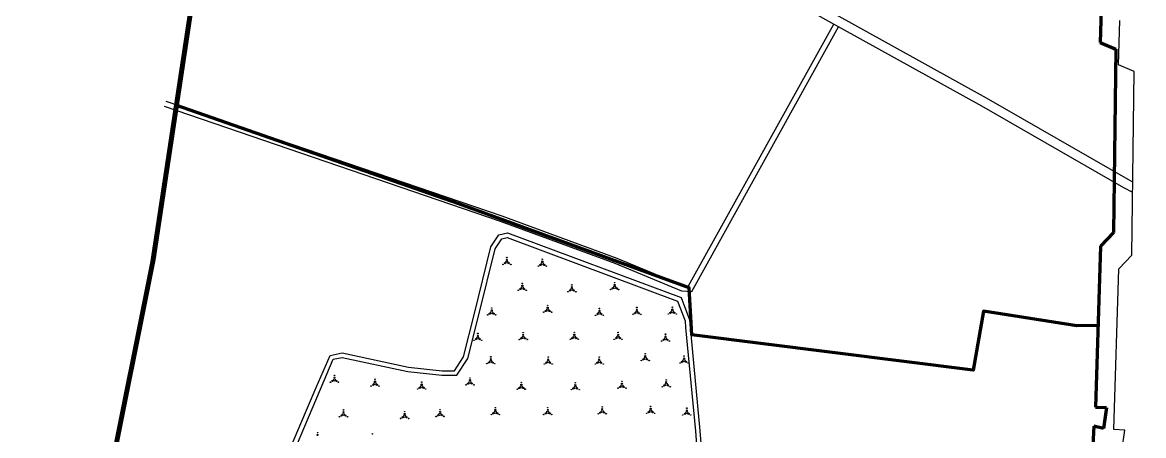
# Model space of a CAD drawing. Header units: millimetres. Extents: x 1378883 to 1389513, y 5662980 to 5673292.
# Drawn here: x 1379498 to 1380724, y 5670289 to 5670741 of the extents above; entities that cross this region are included whole.
import ezdxf

# ---------------------------------------------------------------- set-up
doc = ezdxf.new("R2010")
doc.units = ezdxf.units.MM
doc.layers.add('_5Інше', color=252, linetype='Continuous', lineweight=25)
for name, color, linetype in [('вулиці', 7, 'Continuous'), ('ВулНазва', 7, 'Continuous'), ('КартаСкан', 252, 'Continuous'), ('межа по генплану', 7, 'Continuous'), ('район', 6, 'Continuous')]:
    doc.layers.add(name, color=color, linetype=linetype)
picture_1 = doc.add_image_def('image1.tif', size_in_pixel=(29607, 29619))

# ---------------------------------------------------------------- blocks, each defined once
blk = doc.blocks.new('ЛвЗд')
at = {"layer": '_5Інше', "color": 204, "linetype": 'Continuous'}
for points in [[(43777.261, 28489.347), (43779.119, 28537.788)], [(43794.375, 28481.891), (43777.261, 28489.347)], [(43790.551, 28281.14), (43794.375, 28481.891)], [(43776.381, 28266.214), (43790.551, 28281.14)], [(43769.95, 28090.276), (43776.381, 28266.214)], [(43781.831, 28089.457), (43769.95, 28090.276)], [(43778.542, 28066.797), (43781.831, 28089.457)]]:
    blk.add_lwpolyline(points, dxfattribs=at)

msp = doc.modelspace()

# ---------------------------------------------------------------- linework, layer by layer
at = {"layer": 'вулиці', "color": 7}
for points in [[(1380712.7, 5670566.3), (1380707.5, 5670569.1), (1380552.5, 5670658.3), (1380381.6, 5670753), (1380149.1, 5670885.1), (1379968.1, 5670983.2), (1379724.5, 5671121.2)], [(1380712.5, 5670554.9), (1380702.6, 5670560.3), (1380547.5, 5670649.5), (1380376.7, 5670744.2), (1380144.2, 5670876.3), (1379963.3, 5670974.5), (1379719.6, 5671112.5)], [(1379654.8, 5670655.1), (1380022.5, 5670529.4), (1380148.3, 5670483.3), (1380220.3, 5670453.1), (1380226.6, 5670452.8), (1380385.5, 5670739.4)], [(1379652.9, 5670649.4), (1380020.5, 5670523.8), (1380146.1, 5670477.7), (1380218.9, 5670447.2), (1380230.1, 5670446.5), (1380390.7, 5670736.5)]]:
    msp.add_lwpolyline(points, dxfattribs=at)
at = {"layer": 'вулиці', "color": 7, "lineweight": -2}
for points in [[(1379829.1, 5670160.3), (1379828.5, 5670165.8), (1379823.7, 5670174.8), (1379808.6, 5670183.6), (1379789.3, 5670191.1), (1379774.2, 5670206), (1379768.1, 5670211.6), (1379769.2, 5670218.8), (1379777.6, 5670237.1), (1379797.6, 5670277.8), (1379824, 5670339.6), (1379837.9, 5670372.4), (1379847.5, 5670374.4), (1379919.6, 5670358.9), (1379956.7, 5670354.9), (1379973.1, 5670354.9), (1379985.1, 5670373.3), (1379997.3, 5670421.2), (1380015, 5670493.4), (1380022.2, 5670504.2), (1380028.3, 5670505.8), (1380214.6, 5670436)], [(1379793.1, 5670279.9), (1379819.4, 5670341.6), (1379834.4, 5670376.7), (1379847.5, 5670379.5), (1379920.4, 5670363.8), (1379957, 5670359.9), (1379970.4, 5670359.9), (1379980.4, 5670375.3), (1379992.5, 5670422.4), (1380010.4, 5670495.5), (1380019.1, 5670508.6), (1380028.6, 5670511), (1380218.5, 5670439.9)], [(1380214.6, 5670436), (1380222.8, 5670414.7), (1380223.4, 5670407.1), (1380234.1, 5670293.7), (1380236.8, 5670258.2), (1380248.7, 5670254.5), (1380375.8, 5670218.4), (1380413.6, 5670206.6), (1380515.4, 5670169.8)], [(1380218.5, 5670439.9), (1380227.8, 5670415.8), (1380228.4, 5670407.5), (1380239.1, 5670294.2), (1380241.5, 5670262), (1380250.1, 5670259.3), (1380377.3, 5670223.2), (1380415.2, 5670211.3), (1380517.1, 5670174.5)]]:
    msp.add_lwpolyline(points, dxfattribs=at)
at = {"layer": 'вулиці', "color": 7}
for centre, radius in [((1380027.8, 5670478.8), 1.25), ((1380027.8, 5670481.3), 0.625), ((1380027.8, 5670483.8), 0.312), ((1380066.6, 5670479.5), 0.625), ((1380066.6, 5670482), 0.312), ((1380023.5, 5670476.3), 0.312), ((1380025.7, 5670477.6), 0.625), ((1380030, 5670477.6), 0.625), ((1380032.2, 5670476.3), 0.312), ((1380062.3, 5670474.5), 0.312), ((1380064.4, 5670475.7), 0.625), ((1380066.6, 5670477), 1.25), ((1380068.8, 5670475.7), 0.625), ((1380070.9, 5670474.5), 0.312), ((1380044.7, 5670455.5), 0.312), ((1380145.7, 5670456.3), 0.312), ((1380040.3, 5670448), 0.312), ((1380042.5, 5670449.3), 0.625), ((1380044.7, 5670450.5), 1.25), ((1380044.7, 5670453), 0.625), ((1380046.8, 5670449.3), 0.625), ((1380049, 5670448), 0.312), ((1380094.6, 5670446.4), 0.312), ((1380096.8, 5670447.7), 0.625), ((1380098.9, 5670448.9), 1.25), ((1380098.9, 5670451.4), 0.625), ((1380098.9, 5670453.9), 0.312), ((1380101.1, 5670447.7), 0.625), ((1380103.3, 5670446.4), 0.312), ((1380141.4, 5670448.8), 0.312), ((1380143.6, 5670450.1), 0.625), ((1380145.7, 5670451.3), 1.25), ((1380145.7, 5670453.8), 0.625), ((1380147.9, 5670450.1), 0.625), ((1380150, 5670448.8), 0.312), ((1380072.5, 5670431.5), 0.312), ((1380006.9, 5670421.1), 0.312), ((1380009.1, 5670422.3), 0.625), ((1380011.3, 5670423.6), 1.25), ((1380011.3, 5670426.1), 0.625), ((1380011.3, 5670428.6), 0.312), ((1380013.4, 5670422.3), 0.625), ((1380015.6, 5670421.1), 0.312), ((1380068.1, 5670424), 0.312), ((1380070.3, 5670425.2), 0.625), ((1380072.5, 5670426.5), 1.25), ((1380072.5, 5670429), 0.625), ((1380074.6, 5670425.2), 0.625), ((1380076.8, 5670424), 0.312), ((1380124.8, 5670420.5), 0.312), ((1380127, 5670421.8), 0.625), ((1380129.1, 5670423), 1.25), ((1380129.1, 5670425.5), 0.625), ((1380129.1, 5670428), 0.312), ((1380131.3, 5670421.8), 0.625), ((1380133.5, 5670420.5), 0.312), ((1380165.7, 5670421.6), 0.312), ((1380167.9, 5670422.8), 0.625), ((1380170, 5670424.1), 1.25), ((1380170, 5670426.6), 0.625), ((1380170, 5670429.1), 0.312), ((1380172.2, 5670422.8), 0.625), ((1380174.4, 5670421.6), 0.312), ((1380204.5, 5670422), 0.312), ((1380206.7, 5670423.3), 0.625), ((1380208.9, 5670424.5), 1.25), ((1380208.9, 5670427), 0.625), ((1380208.9, 5670429.5), 0.312), ((1380211, 5670423.3), 0.625), ((1380213.2, 5670422), 0.312), ((1379991.8, 5670393.2), 0.312), ((1379993.9, 5670394.5), 0.625), ((1379996.1, 5670395.7), 1.25), ((1379996.1, 5670398.2), 0.625), ((1379996.1, 5670400.7), 0.312), ((1379998.3, 5670394.5), 0.625), ((1380000.4, 5670393.2), 0.312), ((1380041.4, 5670394.1), 0.312), ((1380043.6, 5670395.3), 0.625), ((1380045.7, 5670396.6), 1.25), ((1380045.7, 5670399.1), 0.625), ((1380045.7, 5670401.6), 0.312), ((1380047.9, 5670395.3), 0.625), ((1380050.1, 5670394.1), 0.312), ((1380097.3, 5670394.4), 0.312), ((1380099.4, 5670395.6), 0.625), ((1380101.6, 5670396.9), 1.25), ((1380101.6, 5670399.4), 0.625), ((1380101.6, 5670401.9), 0.312), ((1380103.8, 5670395.6), 0.625), ((1380105.9, 5670394.4), 0.312), ((1380145.2, 5670394.3), 0.312), ((1380147.4, 5670395.5), 0.625), ((1380149.5, 5670396.8), 1.25), ((1380149.5, 5670399.3), 0.625), ((1380149.5, 5670401.8), 0.312), ((1380151.7, 5670395.5), 0.625), ((1380153.9, 5670394.3), 0.312), ((1380199.2, 5670393.7), 0.625), ((1380201.4, 5670394.9), 1.25), ((1380201.4, 5670397.4), 0.625), ((1380201.4, 5670399.9), 0.312), ((1380203.6, 5670393.7), 0.625), ((1380197.1, 5670392.4), 0.312), ((1380205.7, 5670392.4), 0.312), ((1380008.1, 5670368.8), 0.625), ((1380010.3, 5670370.1), 1.25), ((1380010.3, 5670372.6), 0.625), ((1380010.3, 5670375.1), 0.312), ((1380012.4, 5670368.8), 0.625), ((1380070.9, 5670368.6), 0.625), ((1380073.1, 5670369.8), 1.25), ((1380073.1, 5670372.3), 0.625), ((1380073.1, 5670374.8), 0.312), ((1380075.2, 5670368.6), 0.625), ((1380126.8, 5670368.6), 0.625), ((1380128.9, 5670369.8), 1.25), ((1380128.9, 5670372.3), 0.625), ((1380128.9, 5670374.8), 0.312), ((1380131.1, 5670368.6), 0.625), ((1380174.9, 5670371), 0.312), ((1380177, 5670372.3), 0.625), ((1380179.2, 5670373.5), 1.25), ((1380179.2, 5670376), 0.625), ((1380179.2, 5670378.5), 0.312), ((1380181.4, 5670372.3), 0.625), ((1380183.5, 5670371), 0.312), ((1380219.5, 5670369.6), 0.625), ((1380221.7, 5670370.9), 1.25), ((1380221.7, 5670373.4), 0.625), ((1380221.7, 5670375.9), 0.312), ((1380223.9, 5670369.6), 0.625), ((1380005.9, 5670367.6), 0.312), ((1380014.6, 5670367.6), 0.312), ((1380068.7, 5670367.3), 0.312), ((1380077.4, 5670367.3), 0.312), ((1380124.6, 5670367.3), 0.312), ((1380133.3, 5670367.3), 0.312), ((1380217.4, 5670368.4), 0.312), ((1380226, 5670368.4), 0.312), ((1379834.9, 5670347.4), 0.312), ((1379837.1, 5670348.7), 0.625), ((1379839.3, 5670349.9), 1.25), ((1379839.3, 5670352.4), 0.625), ((1379839.3, 5670354.9), 0.312), ((1379841.4, 5670348.7), 0.625), ((1379843.6, 5670347.4), 0.312), ((1379881.5, 5670344.4), 0.625), ((1379883.6, 5670345.6), 1.25), ((1379883.6, 5670348.1), 0.625), ((1379883.6, 5670350.6), 0.312), ((1379885.8, 5670344.4), 0.625), ((1379934.7, 5670344.9), 0.625), ((1379934.7, 5670347.4), 0.312), ((1379983.1, 5670344.5), 0.312), ((1379985.3, 5670345.8), 0.625), ((1379987.5, 5670347), 1.25), ((1379987.5, 5670349.5), 0.625), ((1379987.5, 5670352), 0.312), ((1379989.6, 5670345.8), 0.625), ((1379991.8, 5670344.5), 0.312), ((1380043.6, 5670344.7), 0.625), ((1380043.6, 5670347.2), 0.312), ((1380102.7, 5670344.2), 0.625), ((1380102.7, 5670346.7), 0.312), ((1380153.7, 5670343.3), 1.25), ((1380153.7, 5670345.8), 0.625), ((1380153.7, 5670348.3), 0.312), ((1380202.2, 5670344.9), 1.25), ((1380202.2, 5670347.4), 0.625), ((1380202.2, 5670349.9), 0.312), ((1379879.3, 5670343.1), 0.312), ((1379888, 5670343.1), 0.312), ((1379930.4, 5670339.9), 0.312), ((1379932.5, 5670341.2), 0.625), ((1379934.7, 5670342.4), 1.25), ((1379936.9, 5670341.2), 0.625), ((1379939, 5670339.9), 0.312), ((1380039.3, 5670339.7), 0.312), ((1380041.4, 5670341), 0.625), ((1380043.6, 5670342.2), 1.25), ((1380045.8, 5670341), 0.625), ((1380047.9, 5670339.7), 0.312), ((1380098.4, 5670339.2), 0.312), ((1380100.5, 5670340.4), 0.625), ((1380102.7, 5670341.7), 1.25), ((1380104.8, 5670340.4), 0.625), ((1380107, 5670339.2), 0.312), ((1380149.4, 5670340.8), 0.312), ((1380151.6, 5670342), 0.625), ((1380155.9, 5670342), 0.625), ((1380158.1, 5670340.8), 0.312), ((1380197.9, 5670342.4), 0.312), ((1380200, 5670343.7), 0.625), ((1380204.4, 5670343.7), 0.625), ((1380206.5, 5670342.4), 0.312), ((1380132.2, 5670320.3), 0.312), ((1380185.1, 5670320.8), 0.312), ((1379844.8, 5670309.5), 0.312), ((1379847, 5670310.8), 0.625), ((1379849.1, 5670312), 1.25), ((1379849.1, 5670314.5), 0.625), ((1379849.1, 5670317), 0.312), ((1379851.3, 5670310.8), 0.625), ((1379853.5, 5670309.5), 0.312), ((1379911.6, 5670307.6), 0.312), ((1379913.8, 5670308.9), 0.625), ((1379916, 5670310.1), 1.25), ((1379916, 5670312.6), 0.625), ((1379916, 5670315.1), 0.312), ((1379918.1, 5670308.9), 0.625), ((1379920.3, 5670307.6), 0.312), ((1379950.5, 5670309.8), 0.312), ((1379952.7, 5670311.1), 0.625), ((1379954.8, 5670312.3), 1.25), ((1379954.8, 5670314.8), 0.625), ((1379954.8, 5670317.3), 0.312), ((1379957, 5670311.1), 0.625), ((1379959.2, 5670309.8), 0.312), ((1380010.9, 5670311.9), 0.312), ((1380013.1, 5670313.2), 0.625), ((1380015.3, 5670314.4), 1.25), ((1380015.3, 5670316.9), 0.625), ((1380015.3, 5670319.4), 0.312), ((1380017.4, 5670313.2), 0.625), ((1380019.6, 5670311.9), 0.312), ((1380068.2, 5670312), 0.312), ((1380070.4, 5670313.2), 0.625), ((1380072.6, 5670314.5), 1.25), ((1380072.6, 5670317), 0.625), ((1380072.6, 5670319.5), 0.312), ((1380074.7, 5670313.2), 0.625), ((1380076.9, 5670312), 0.312), ((1380127.8, 5670312.8), 0.312), ((1380130, 5670314), 0.625), ((1380132.2, 5670315.3), 1.25), ((1380132.2, 5670317.8), 0.625), ((1380134.3, 5670314), 0.625), ((1380136.5, 5670312.8), 0.312), ((1380180.8, 5670313.3), 0.312), ((1380182.9, 5670314.5), 0.625), ((1380185.1, 5670315.8), 1.25), ((1380185.1, 5670318.3), 0.625), ((1380187.3, 5670314.5), 0.625), ((1380189.4, 5670313.3), 0.312), ((1380220.3, 5670311.4), 0.312), ((1380222.5, 5670312.7), 0.625), ((1380224.7, 5670313.9), 1.25), ((1380224.7, 5670316.4), 0.625), ((1380224.7, 5670318.9), 0.312), ((1380226.8, 5670312.7), 0.625), ((1380229, 5670311.4), 0.312), ((1379820.8, 5670289.6), 0.625), ((1379820.8, 5670292.1), 0.312), ((1379880.7, 5670290.7), 0.312)]:
    msp.add_circle(centre, radius, dxfattribs=at)
at = {"layer": 'межа по генплану', "color": 1, "lineweight": 70}
msp.add_lwpolyline([(1380848.6, 5668255.1), (1380911.3, 5668417.9), (1380858.9, 5668420.2), (1380978.7, 5668648), (1381054.3, 5668825.5), (1381067.7, 5668889.8), (1381063.9, 5669057.7), (1381055.6, 5669131.7), (1381018.8, 5669242.7), (1380937.9, 5669354), (1380853.2, 5669438), (1380737.1, 5669516.4), (1380630.7, 5669559.1), (1380538.9, 5669573.4), (1380433.9, 5669572.1), (1380316, 5669554.6), (1380225.5, 5669520.3), (1380143.3, 5669477.1), (1379695.7, 5669214.6), (1379501.6, 5669440.5), (1379593.7, 5670239.5), (1379642.2, 5670481.8), (1379741, 5671136.9), (1379776.3, 5671451)], dxfattribs=at)
at = {"layer": 'межа по генплану', "color": 5, "lineweight": 70}
msp.add_lwpolyline([(1380846.2, 5668252.3), (1380908.9, 5668415.1), (1380856.5, 5668417.4), (1380976.3, 5668645.2), (1381051.9, 5668822.7), (1381065.3, 5668887), (1381061.5, 5669054.9), (1381053.2, 5669128.9), (1381016.4, 5669239.9), (1380935.5, 5669351.2), (1380850.7, 5669435.2), (1380734.7, 5669513.6), (1380628.3, 5669556.3), (1380536.5, 5669570.6), (1380431.5, 5669569.3), (1380313.6, 5669551.8), (1380223.1, 5669517.5), (1380140.9, 5669474.3), (1379693.3, 5669211.8), (1379499.2, 5669437.7), (1379591.3, 5670236.7), (1379639.8, 5670479), (1379738.6, 5671134.1), (1379773.9, 5671448.2)], dxfattribs=at)
msp.add_lwpolyline([(1380846.2, 5668252.3), (1380908.9, 5668415.1), (1380856.5, 5668417.4), (1380976.3, 5668645.2), (1381051.9, 5668822.7), (1381065.3, 5668887), (1381061.5, 5669054.9), (1381053.2, 5669128.9), (1381016.4, 5669239.9), (1380935.5, 5669351.2), (1380850.7, 5669435.2), (1380734.7, 5669513.6), (1380628.3, 5669556.3), (1380536.5, 5669570.6), (1380431.5, 5669569.3), (1380313.6, 5669551.8), (1380223.1, 5669517.5), (1380140.9, 5669474.3), (1379693.3, 5669211.8), (1379499.2, 5669437.7), (1379591.3, 5670236.7), (1379639.8, 5670479), (1379738.6, 5671134.1), (1379773.9, 5671448.2)], dxfattribs=at)
at = {"layer": 'межа по генплану', "color": 3, "lineweight": 70}
msp.add_lwpolyline([(1380846.2, 5668252.3), (1380908.9, 5668415.1), (1380856.5, 5668417.4), (1380976.3, 5668645.2), (1381051.9, 5668822.7), (1381065.3, 5668887), (1381061.5, 5669054.9), (1381053.2, 5669128.9), (1381016.4, 5669239.9), (1380935.5, 5669351.2), (1380850.7, 5669435.2), (1380734.7, 5669513.6), (1380628.3, 5669556.3), (1380536.5, 5669570.6), (1380431.5, 5669569.3), (1380313.6, 5669551.8), (1380223.1, 5669517.5), (1380140.9, 5669474.3), (1379693.3, 5669211.8), (1379499.2, 5669437.7), (1379591.3, 5670236.7), (1379639.8, 5670479), (1379738.6, 5671134.1), (1379773.9, 5671448.2)], dxfattribs=at)
msp.add_lwpolyline([(1380846.2, 5668252.3), (1380908.9, 5668415.1), (1380856.5, 5668417.4), (1380976.3, 5668645.2), (1381051.9, 5668822.7), (1381065.3, 5668887), (1381061.5, 5669054.9), (1381053.2, 5669128.9), (1381016.4, 5669239.9), (1380935.5, 5669351.2), (1380850.7, 5669435.2), (1380734.7, 5669513.6), (1380628.3, 5669556.3), (1380536.5, 5669570.6), (1380431.5, 5669569.3), (1380313.6, 5669551.8), (1380223.1, 5669517.5), (1380140.9, 5669474.3), (1379693.3, 5669211.8), (1379499.2, 5669437.7), (1379591.3, 5670236.7), (1379639.8, 5670479), (1379738.6, 5671134.1), (1379773.9, 5671448.2)], dxfattribs=at)
msp.add_lwpolyline([(1380846.2, 5668252.3), (1380908.9, 5668415.1), (1380856.5, 5668417.4), (1380976.3, 5668645.2), (1381051.9, 5668822.7), (1381065.3, 5668887), (1381061.5, 5669054.9), (1381053.2, 5669128.9), (1381016.4, 5669239.9), (1380935.5, 5669351.2), (1380850.7, 5669435.2), (1380734.7, 5669513.6), (1380628.3, 5669556.3), (1380536.5, 5669570.6), (1380431.5, 5669569.3), (1380313.6, 5669551.8), (1380223.1, 5669517.5), (1380140.9, 5669474.3), (1379693.3, 5669211.8), (1379499.2, 5669437.7), (1379591.3, 5670236.7), (1379639.8, 5670479), (1379738.6, 5671134.1), (1379773.9, 5671448.2)], dxfattribs=at)
at = {"layer": 'межа по генплану', "color": 2, "lineweight": 70}
msp.add_lwpolyline([(1380846.2, 5668252.3), (1380908.9, 5668415.1), (1380856.5, 5668417.4), (1380976.3, 5668645.2), (1381051.9, 5668822.7), (1381065.3, 5668887), (1381061.5, 5669054.9), (1381053.2, 5669128.9), (1381016.4, 5669239.9), (1380935.5, 5669351.2), (1380850.7, 5669435.2), (1380734.7, 5669513.6), (1380628.3, 5669556.3), (1380536.5, 5669570.6), (1380431.5, 5669569.3), (1380313.6, 5669551.8), (1380223.1, 5669517.5), (1380140.9, 5669474.3), (1379693.3, 5669211.8), (1379499.2, 5669437.7), (1379591.3, 5670236.7), (1379639.8, 5670479), (1379738.6, 5671134.1), (1379773.9, 5671448.2)], dxfattribs=at)
at = {"layer": 'район', "color": 6, "lineweight": 100}
for p, q in [((1380678.5, 5670767.8), (1380676.9, 5670719.3)), ((1380676.9, 5670719.3), (1380694, 5670712)), ((1380694, 5670712), (1380691.4, 5670511.2)), ((1380691.4, 5670511.2), (1380677.3, 5670496.2)), ((1380677.3, 5670496.2), (1380671.9, 5670320.2)), ((1380671.9, 5670320.2), (1380683.8, 5670319.5)), ((1380683.8, 5670319.5), (1380680.7, 5670296.8)), ((1380669.9, 5670299.2), (1380658.1, 5670060.3)), ((1380680.7, 5670296.8), (1380669.9, 5670299.2))]:
    msp.add_line(p, q, dxfattribs=at)
msp.add_lwpolyline([(1380674.7, 5670409.4), (1380651.2, 5670409.1), (1380549.2, 5670425.2), (1380537.8, 5670360.5), (1380230.3, 5670399.3), (1380227.2, 5670450.7), (1379975.2, 5670542.7), (1379665.7, 5670650.6)], dxfattribs=at)

# ---------------------------------------------------------------- block references
at = {"layer": 'ВулНазва', "color": 7, "lineweight": 9, "rotation": 0.3369352804470327}
msp.add_blockref('ЛвЗд', (1337088, 5641948.4), dxfattribs=at)

# ---------------------------------------------------------------- pictures from other files: only their frames are drawn
at = {"layer": 'КартаСкан'}
image = msp.add_image(picture_1, insert=(1378952, 5663192.3), size_in_units=(10026.9, 10031), rotation=0.39543, dxfattribs=at)
image.dxf.flags = 15

doc.saveas('drawing.dxf')
